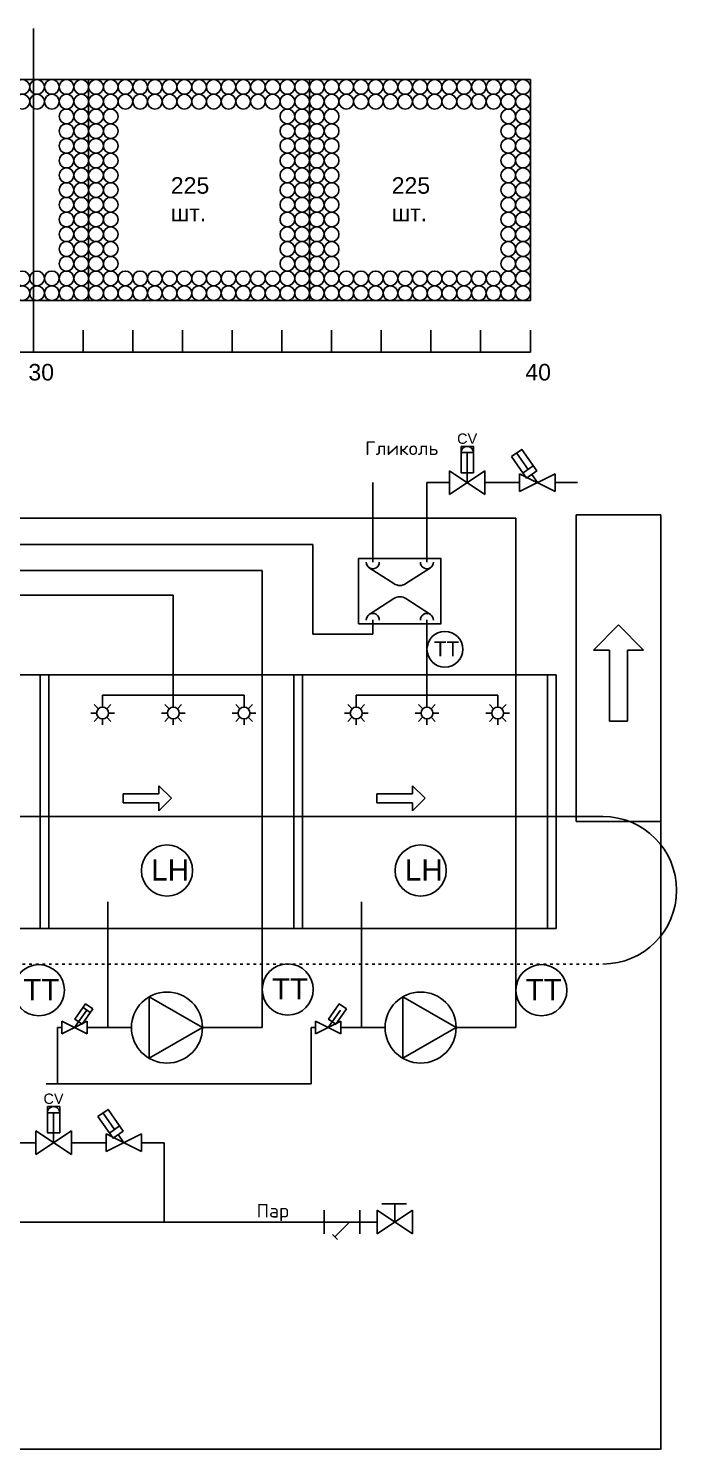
# Model space of a CAD drawing. Header units: millimetres. Extents: x -918 to 51042, y -35619 to 21649.
# Drawn here: x 9449 to 12399, y 1469 to 7932 of the extents above; entities that cross this region are included whole.
import ezdxf

# ---------------------------------------------------------------- set-up
doc = ezdxf.new("R2010")
doc.units = ezdxf.units.MM
doc.linetypes.add('ACAD_ISO03W100', pattern=[30, 12, -18])
for name, color, linetype in [('для лазера', 7, 'Continuous'), ('Железо', 7, 'Continuous'), ('Насосы', 7, 'Continuous')]:
    doc.layers.add(name, color=color, linetype=linetype)
doc.styles.add('ROMANS', font='ROMANS')
doc.styles.get("Standard").update_dxf_attribs({"font": 'arial.ttf'})
doc.dimstyles.new('ISO-25', dxfattribs={"dimtxt": 2.5, "dimasz": 2.5, "dimexe": 1.25, "dimexo": 0.625, "dimtad": 1, "dimtxsty": 'Standard', "dimcen": 2.5, "dimadec": 0, "dimazin": 0, "dimtfac": 1, "dimtmove": 0, "dimatfit": 3, "dimfxl": 1, "dimarcsym": 0})

# ---------------------------------------------------------------- blocks, each defined once
blk = doc.blocks.new('*D18')
at = {"layer": 'Defpoints', "color": 0, "transparency": 16777216}
for p in [(2131.3, 4325.6), (12326.7, 4325.6), (12326.7, 1470)]:
    blk.add_point(p, dxfattribs=at)
at = {"layer": 'для лазера', "color": 0, "lineweight": -2, "transparency": 16777216}
for p, q in [((2131.3, 4325), (2131.3, 1468.8)), ((12326.7, 4325), (12326.7, 1468.8)), ((2133.8, 1470), (12324.2, 1470))]:
    blk.add_line(p, q, dxfattribs=at)
at = {"layer": 'для лазера', "color": 0, "transparency": 16777216}
for points in [[(2133.8, 1470.5), (2133.8, 1469.6), (2131.3, 1470)], [(12324.2, 1470.5), (12324.2, 1469.6), (12326.7, 1470)]]:
    blk.add_solid(points, dxfattribs=at)
at = {"layer": 'для лазера', "color": 0, "transparency": 16777216, "insert": (7229, 1472.2), "char_height": 2.5, "attachment_point": 5}
blk.add_mtext('10195,45', dxfattribs=at)

msp = doc.modelspace()

# ---------------------------------------------------------------- linework, layer by layer
for p, q in [((11417.762, 6002.847), (11474.046, 6002.847)), ((11445.904, 6002.847), (11445.904, 5911.516)), ((11723.233, 5926.569), (11670.848, 6001.382)), ((11365.106, 5812.728), (11365.106, 5920.458)), ((11365.106, 5812.728), (11526.701, 5920.458)), ((11365.106, 5920.458), (11526.701, 5812.728)), ((11445.904, 5866.593), (11445.904, 5911.516)), ((11526.701, 5812.728), (11526.701, 5920.458)), ((11684.431, 5906.992), (11684.431, 5826.194)), ((11684.431, 5906.992), (11846.026, 5826.194)), ((11684.431, 5826.194), (11846.026, 5906.992)), ((11746.285, 5942.711), (11700.18, 5910.428)), ((11765.228, 5866.593), (11739.461, 5903.392)), ((11846.026, 5826.194), (11846.026, 5906.992)), ((9714.551, 3467.902), (9677.133, 3414.464)), ((9731.017, 3456.372), (9698.085, 3479.431)), ((10868.801, 3467.902), (10831.383, 3414.464)), ((9601.016, 3359.323), (9601.016, 3417.035)), ((9716.441, 3417.035), (9601.016, 3359.323)), ((9716.441, 3359.323), (9601.016, 3417.035)), ((9658.728, 3388.179), (9677.133, 3414.464)), ((9716.441, 3417.035), (9716.441, 3359.323)), ((10755.266, 3359.323), (10755.266, 3417.035)), ((10870.691, 3417.035), (10755.266, 3359.323)), ((10870.691, 3359.323), (10755.266, 3417.035)), ((10812.978, 3388.179), (10831.383, 3414.464)), ((10870.691, 3417.035), (10870.691, 3359.323)), ((9535.735, 3000.808), (9592.019, 3000.808)), ((9563.877, 3000.808), (9563.877, 2909.478)), ((9841.206, 2924.53), (9788.821, 2999.344)), ((9483.079, 2810.69), (9483.079, 2918.42)), ((9483.079, 2810.69), (9644.674, 2918.42)), ((9483.079, 2918.42), (9644.674, 2810.69)), ((9563.877, 2864.555), (9563.877, 2909.478)), ((9644.674, 2810.69), (9644.674, 2918.42)), ((9864.258, 2940.672), (9818.153, 2908.389)), ((9802.404, 2904.953), (9802.404, 2824.156)), ((9802.404, 2904.953), (9963.999, 2824.156)), ((9802.404, 2824.156), (9963.999, 2904.953)), ((9883.201, 2864.555), (9857.434, 2901.354)), ((9963.999, 2824.156), (9963.999, 2904.953)), ((11116.913, 2503.722), (11116.913, 2586.249)), ((10795.14, 2449.857), (10795.14, 2557.587)), ((10956.735, 2449.857), (10956.735, 2557.587)), ((11036.116, 2449.857), (11036.116, 2557.587)), ((11036.116, 2449.857), (11197.711, 2557.587)), ((11036.116, 2557.587), (11197.711, 2449.857)), ((11197.711, 2449.857), (11197.711, 2557.587))]:
    msp.add_line(p, q)
at = {"color": 4}
for p, q in [((9601.016, 3388.179), (9581.726, 3388.179)), ((9581.726, 3388.179), (9581.726, 3132.083)), ((9716.441, 3388.179), (9810.631, 3388.179)), ((10755.266, 3388.179), (10735.976, 3388.179)), ((10735.976, 3388.179), (10735.976, 3132.083)), ((10870.691, 3388.179), (10964.881, 3388.179)), ((9530.012, 3132.083), (10735.976, 3132.083))]:
    msp.add_line(p, q, dxfattribs=at)
at = {"color": 1}
for p, q in [((9380.902, 2864.555), (9483.079, 2864.555)), ((9644.674, 2864.555), (9802.404, 2864.555)), ((9963.999, 2864.555), (10066.419, 2864.555)), ((10066.419, 2503.722), (10066.419, 2864.555)), ((7757.919, 2503.722), (10795.14, 2503.722)), ((10956.735, 2503.722), (11036.116, 2503.722))]:
    msp.add_line(p, q, dxfattribs=at)
for points in [[(11417.762, 6031.14), (11474.046, 6031.14), (11474.046, 5911.516), (11417.762, 5911.516)], [(11647.795, 5985.241), (11693.9, 6017.524), (11762.514, 5919.534), (11716.409, 5887.251)], [(9742.609, 3472.927), (9709.677, 3495.986), (9660.667, 3425.993), (9693.599, 3402.934)], [(10241.392, 3388.179), (9998.999, 3528.124), (9998.999, 3248.233)], [(10896.859, 3472.927), (10863.927, 3495.986), (10814.917, 3425.993), (10847.849, 3402.934)], [(11395.642, 3388.179), (11153.249, 3528.124), (11153.249, 3248.233)], [(9535.735, 3029.102), (9592.019, 3029.102), (9592.019, 2909.478), (9535.735, 2909.478)], [(9765.768, 2983.202), (9811.873, 3015.485), (9880.487, 2917.495), (9834.382, 2885.212)]]:
    msp.add_lwpolyline(points, close=True)
for centre, radius in [((11344.357, 5108.472), 81.429), ((10079.797, 4102.244), 116.327), ((11234.047, 4102.244), 116.327), ((9497.228, 3557.862), 116.327), ((10629.294, 3561.235), 116.327), ((11783.544, 3557.862), 116.327)]:
    msp.add_circle(centre, radius)
for centre in [(11445.904, 6002.998), (9563.877, 3000.959)]:
    msp.add_arc(centre, 28.142, 359.6914086, 180.3085914)
at = {"layer": 'для лазера'}
for p, q in [((9472.005, 6560.068), (9472.005, 7932.231)), ((8718.255, 7699.627), (9723.255, 7699.627)), ((9723.255, 7699.627), (9723.255, 6699.627)), ((9723.255, 7699.627), (10728.255, 7699.627)), ((9723.255, 6694.627), (9723.255, 7699.627)), ((10728.255, 7699.627), (10728.255, 6699.627)), ((10728.255, 7699.627), (11733.255, 7699.627)), ((10728.255, 6694.627), (10728.255, 7699.627)), ((11733.255, 7699.627), (11733.255, 6699.627)), ((9723.255, 6694.627), (8718.255, 6694.627)), ((9723.255, 6699.627), (9723.255, 6694.627)), ((10728.255, 6694.627), (9723.255, 6694.627)), ((10728.255, 6699.627), (10728.255, 6694.627)), ((11733.255, 6694.627), (10728.255, 6694.627)), ((11733.255, 6699.627), (11733.255, 6694.627)), ((9472.005, 6460.068), (9472.005, 6560.068)), ((9698.13, 6460.068), (9698.13, 6560.068)), ((9924.255, 6460.068), (9924.255, 6560.068)), ((10150.38, 6460.068), (10150.38, 6560.068)), ((10376.505, 6460.068), (10376.505, 6560.068)), ((10602.63, 6460.068), (10602.63, 6560.068)), ((10828.755, 6460.068), (10828.755, 6560.068)), ((11054.88, 6460.068), (11054.88, 6560.068)), ((11281.005, 6460.068), (11281.005, 6560.068)), ((11507.13, 6460.068), (11507.13, 6560.068)), ((11733.255, 6460.068), (11733.255, 6560.068)), ((9245.88, 6460.068), (9472.005, 6460.068)), ((9472.005, 6460.068), (9698.13, 6460.068)), ((9698.13, 6460.068), (9924.255, 6460.068)), ((9924.255, 6460.068), (10150.38, 6460.068)), ((10150.38, 6460.068), (10376.505, 6460.068)), ((10376.505, 6460.068), (10602.63, 6460.068)), ((10602.63, 6460.068), (10828.755, 6460.068)), ((10828.755, 6460.068), (11054.88, 6460.068)), ((11054.88, 6460.068), (11281.005, 6460.068)), ((11281.005, 6460.068), (11507.13, 6460.068)), ((11507.13, 6460.068), (11733.255, 6460.068)), ((11667.218, 5705.404), (3183.179, 5705.404)), ((11667.218, 3388.179), (11667.218, 5705.404)), ((11941.999, 4325.608), (11941.999, 5719.699)), ((11941.999, 5719.699), (12326.749, 5719.699)), ((12326.749, 5719.699), (12326.749, 4325.608)), ((10743.073, 5585.037), (3587.468, 5585.037)), ((10743.073, 5176.829), (10743.073, 5585.037)), ((10512.968, 5466.203), (4337.429, 5466.203)), ((10512.968, 3388.179), (10512.968, 5466.203)), ((4741.718, 5354.382), (10108.679, 5354.382)), ((10108.679, 5354.382), (10108.679, 4899.35)), ((11016.286, 5176.829), (11016.286, 5242.035)), ((11262.929, 5242.035), (11262.929, 4899.35)), ((11016.286, 5176.829), (10743.073, 5176.829)), ((12134.374, 5219.396), (12020.109, 5105.131)), ((12248.639, 5105.131), (12134.374, 5219.396)), ((12093.975, 5105.131), (12020.109, 5105.131)), ((12093.975, 5105.131), (12093.975, 4781.941)), ((12248.639, 5105.131), (12174.773, 5105.131)), ((12174.773, 5105.131), (12174.773, 4781.941)), ((8387.424, 4992.344), (9541.674, 4992.344)), ((9503.199, 4992.344), (9503.199, 3838.094)), ((9541.674, 4992.344), (9541.674, 3838.094)), ((9541.674, 4992.344), (10695.924, 4992.344)), ((10657.449, 4992.344), (10657.449, 3838.094)), ((10695.924, 4992.344), (10695.924, 3838.094)), ((10695.924, 4992.344), (11850.174, 4992.344)), ((11811.699, 4992.344), (11811.699, 3838.094)), ((11850.174, 4992.344), (11850.174, 3838.094)), ((9786.736, 4899.35), (10430.621, 4899.35)), ((10940.986, 4899.35), (11584.871, 4899.35)), ((12174.773, 4781.941), (12093.975, 4781.941)), ((10099.747, 4430.772), (10042.615, 4487.904)), ((10042.615, 4450.971), (10042.615, 4487.904)), ((11253.997, 4430.772), (11196.865, 4487.904)), ((11196.865, 4450.971), (11196.865, 4487.904)), ((10042.615, 4450.971), (9881.02, 4450.971)), ((9881.02, 4410.572), (9881.02, 4450.971)), ((10042.615, 4410.572), (9881.02, 4410.572)), ((10042.615, 4373.639), (10099.747, 4430.772)), ((10042.615, 4373.639), (10042.615, 4410.572)), ((11196.865, 4450.971), (11035.27, 4450.971)), ((11035.27, 4410.572), (11035.27, 4450.971)), ((11196.865, 4410.572), (11035.27, 4410.572)), ((11196.865, 4373.639), (11253.997, 4430.772)), ((11196.865, 4373.639), (11196.865, 4410.572)), ((2403.031, 4347.94), (12063.317, 4347.94)), ((12326.749, 4325.608), (11941.999, 4325.608)), ((9810.631, 3388.179), (9810.631, 3960.094)), ((10964.881, 3388.179), (10964.881, 3960.094)), ((9541.674, 3838.094), (8387.424, 3838.094)), ((10695.924, 3838.094), (9541.674, 3838.094)), ((11850.174, 3838.094), (10695.924, 3838.094)), ((9918.202, 3388.179), (9810.631, 3388.179)), ((10241.392, 3388.179), (10512.968, 3388.179)), ((11072.452, 3388.179), (10964.881, 3388.179)), ((11395.642, 3388.179), (11667.218, 3388.179)), ((11057.594, 2586.249), (11169.94, 2586.249)), ((10795.14, 2503.722), (10956.735, 2503.722)), ((10910.117, 2503.722), (10843.283, 2436.889)), ((10832.762, 2447.41), (10855.204, 2424.967))]:
    msp.add_line(p, q, dxfattribs=at)
at = {"layer": 'для лазера', "color": 3}
for p, q in [((11016.286, 5866.593), (11016.286, 5504.453)), ((11262.929, 5866.593), (11365.106, 5866.593)), ((11262.929, 5504.453), (11262.929, 5866.593)), ((11526.701, 5866.593), (11684.431, 5866.593)), ((11846.026, 5866.593), (11948.446, 5866.593))]:
    msp.add_line(p, q, dxfattribs=at)
at = {"layer": 'для лазера', "color": 252, "linetype": 'ACAD_ISO03W100', "true_color": 0x939598}
msp.add_line((2403.031, 3677.028), (12063.317, 3677.028), dxfattribs=at)
at = {"layer": 'для лазера'}
for centre in [(9421.755, 7666.127), (9488.755, 7666.127), (9555.755, 7666.127), (9622.755, 7666.127), (9689.755, 7666.127), (9756.755, 7666.127), (9823.755, 7666.127), (9890.755, 7666.127), (9957.755, 7666.127), (10024.755, 7666.127), (10091.755, 7666.127), (10158.755, 7666.127), (10225.755, 7666.127), (10292.755, 7666.127), (10359.755, 7666.127), (10426.755, 7666.127), (10493.755, 7666.127), (10560.755, 7666.127), (10627.755, 7666.127), (10694.755, 7666.127), (10761.755, 7666.127), (10828.755, 7666.127), (10895.755, 7666.127), (10962.755, 7666.127), (11029.755, 7666.127), (11096.755, 7666.127), (11163.755, 7666.127), (11230.755, 7666.127), (11297.755, 7666.127), (11364.755, 7666.127), (11431.755, 7666.127), (11498.755, 7666.127), (11565.755, 7666.127), (11632.755, 7666.127), (11699.755, 7666.127), (9421.755, 7599.127), (9488.755, 7599.127), (9555.755, 7599.127), (9622.755, 7599.127), (9689.755, 7599.127), (9756.755, 7599.127), (9823.755, 7599.127), (9890.755, 7599.127), (9957.755, 7599.127), (10024.755, 7599.127), (10091.755, 7599.127), (10158.755, 7599.127), (10225.755, 7599.127), (10292.755, 7599.127), (10359.755, 7599.127), (10426.755, 7599.127), (10493.755, 7599.127), (10560.755, 7599.127), (10627.755, 7599.127), (10694.755, 7599.127), (10761.755, 7599.127), (10828.755, 7599.127), (10895.755, 7599.127), (10962.755, 7599.127), (11029.755, 7599.127), (11096.755, 7599.127), (11163.755, 7599.127), (11230.755, 7599.127), (11297.755, 7599.127), (11364.755, 7599.127), (11431.755, 7599.127), (11498.755, 7599.127), (11565.755, 7599.127), (11632.755, 7599.127), (11699.755, 7599.127), (9622.755, 7532.127), (9689.755, 7532.127), (9756.755, 7532.127), (9823.755, 7532.127), (10627.755, 7532.127), (10694.755, 7532.127), (10761.755, 7532.127), (10828.755, 7532.127), (11632.755, 7532.127), (11699.755, 7532.127), (9622.755, 7465.127), (9689.755, 7465.127), (9756.755, 7465.127), (9823.755, 7465.127), (10627.755, 7465.127), (10694.755, 7465.127), (10761.755, 7465.127), (10828.755, 7465.127), (11632.755, 7465.127), (11699.755, 7465.127), (9622.755, 7398.127), (9689.755, 7398.127), (9756.755, 7398.127), (9823.755, 7398.127), (10627.755, 7398.127), (10694.755, 7398.127), (10761.755, 7398.127), (10828.755, 7398.127), (11632.755, 7398.127), (11699.755, 7398.127), (9622.755, 7331.127), (9689.755, 7331.127), (9756.755, 7331.127), (9823.755, 7331.127), (10627.755, 7331.127), (10694.755, 7331.127), (10761.755, 7331.127), (10828.755, 7331.127), (11632.755, 7331.127), (11699.755, 7331.127), (9622.755, 7264.127), (9689.755, 7264.127), (9756.755, 7264.127), (9823.755, 7264.127), (10627.755, 7264.127), (10694.755, 7264.127), (10761.755, 7264.127), (10828.755, 7264.127), (11632.755, 7264.127), (11699.755, 7264.127), (9622.755, 7197.127), (9689.755, 7197.127), (9756.755, 7197.127), (9823.755, 7197.127), (10627.755, 7197.127), (10694.755, 7197.127), (10761.755, 7197.127), (10828.755, 7197.127), (11632.755, 7197.127), (11699.755, 7197.127), (9622.755, 7130.127), (9689.755, 7130.127), (9756.755, 7130.127), (9823.755, 7130.127), (10627.755, 7130.127), (10694.755, 7130.127), (10761.755, 7130.127), (10828.755, 7130.127), (11632.755, 7130.127), (11699.755, 7130.127), (9622.755, 7063.127), (9689.755, 7063.127), (9756.755, 7063.127), (9823.755, 7063.127), (10627.755, 7063.127), (10694.755, 7063.127), (10761.755, 7063.127), (10828.755, 7063.127), (11632.755, 7063.127), (11699.755, 7063.127), (9622.755, 6996.127), (9689.755, 6996.127), (9756.755, 6996.127), (9823.755, 6996.127), (10627.755, 6996.127), (10694.755, 6996.127), (10761.755, 6996.127), (10828.755, 6996.127), (11632.755, 6996.127), (11699.755, 6996.127), (9622.755, 6929.127), (9689.755, 6929.127), (9756.755, 6929.127), (9823.755, 6929.127), (10627.755, 6929.127), (10694.755, 6929.127), (10761.755, 6929.127), (10828.755, 6929.127), (11632.755, 6929.127), (11699.755, 6929.127), (9622.755, 6862.127), (9689.755, 6862.127), (9756.755, 6862.127), (9823.755, 6862.127), (10627.755, 6862.127), (10694.755, 6862.127), (10761.755, 6862.127), (10828.755, 6862.127), (11632.755, 6862.127), (11699.755, 6862.127), (9421.755, 6795.127), (9488.755, 6795.127), (9555.755, 6795.127), (9622.755, 6795.127), (9689.755, 6795.127), (9756.755, 6795.127), (9823.755, 6795.127), (9890.755, 6795.127), (9957.755, 6795.127), (10024.755, 6795.127), (10091.755, 6795.127), (10158.755, 6795.127), (10225.755, 6795.127), (10292.755, 6795.127), (10359.755, 6795.127), (10426.755, 6795.127), (10493.755, 6795.127), (10560.755, 6795.127), (10627.755, 6795.127), (10694.755, 6795.127), (10761.755, 6795.127), (10828.755, 6795.127), (10895.755, 6795.127), (10962.755, 6795.127), (11029.755, 6795.127), (11096.755, 6795.127), (11163.755, 6795.127), (11230.755, 6795.127), (11297.755, 6795.127), (11364.755, 6795.127), (11431.755, 6795.127), (11498.755, 6795.127), (11565.755, 6795.127), (11632.755, 6795.127), (11699.755, 6795.127), (9421.755, 6728.127), (9488.755, 6728.127), (9555.755, 6728.127), (9622.755, 6728.127), (9689.755, 6728.127), (9756.755, 6728.127), (9823.755, 6728.127), (9890.755, 6728.127), (9957.755, 6728.127), (10024.755, 6728.127), (10091.755, 6728.127), (10158.755, 6728.127), (10225.755, 6728.127), (10292.755, 6728.127), (10359.755, 6728.127), (10426.755, 6728.127), (10493.755, 6728.127), (10560.755, 6728.127), (10627.755, 6728.127), (10694.755, 6728.127), (10761.755, 6728.127), (10828.755, 6728.127), (10895.755, 6728.127), (10962.755, 6728.127), (11029.755, 6728.127), (11096.755, 6728.127), (11163.755, 6728.127), (11230.755, 6728.127), (11297.755, 6728.127), (11364.755, 6728.127), (11431.755, 6728.127), (11498.755, 6728.127), (11565.755, 6728.127), (11632.755, 6728.127), (11699.755, 6728.127)]:
    msp.add_circle(centre, 33.5, dxfattribs=at)
msp.add_arc((12063.317, 4012.484), 335.456, 270, 90, dxfattribs=at)
at = {"layer": 'Железо'}
for p, q in [((10951.919, 5521.709), (10951.919, 5224.779)), ((11327.295, 5521.709), (10951.919, 5521.709)), ((11326.733, 5521.709), (11326.733, 5224.779)), ((11326.733, 5521.709), (11326.733, 5224.779)), ((11112.048, 5407.553), (11000.243, 5479.537)), ((11167.167, 5407.553), (11278.971, 5479.537)), ((11112.048, 5338.935), (11000.243, 5266.951)), ((11167.167, 5338.935), (11278.971, 5266.951)), ((11327.295, 5224.779), (10951.919, 5224.779)), ((9767.776, 4837.681), (9748.816, 4856.809)), ((9786.736, 4899.35), (9786.736, 4872.418)), ((9786.736, 4872.418), (9786.736, 4845.485)), ((9805.719, 4837.658), (9824.703, 4856.762)), ((10089.719, 4837.681), (10070.759, 4856.809)), ((10108.679, 4899.35), (10108.679, 4872.418)), ((10108.679, 4872.418), (10108.679, 4845.485)), ((10127.662, 4837.658), (10146.646, 4856.762)), ((10411.662, 4837.681), (10392.702, 4856.809)), ((10430.621, 4899.35), (10430.621, 4872.418)), ((10430.621, 4872.418), (10430.621, 4845.485)), ((10449.605, 4837.658), (10468.588, 4856.762)), ((10922.026, 4837.681), (10903.066, 4856.809)), ((10940.986, 4899.35), (10940.986, 4872.418)), ((10940.986, 4872.418), (10940.986, 4845.485)), ((10959.969, 4837.658), (10978.953, 4856.762)), ((11243.969, 4837.681), (11225.009, 4856.809)), ((11262.929, 4899.35), (11262.929, 4872.418)), ((11262.929, 4872.418), (11262.929, 4845.485)), ((11281.912, 4837.658), (11300.896, 4856.762)), ((11565.912, 4837.681), (11546.952, 4856.809)), ((11584.871, 4899.35), (11584.871, 4872.418)), ((11584.871, 4872.418), (11584.871, 4845.485)), ((11603.855, 4837.658), (11622.838, 4856.762)), ((9759.803, 4818.553), (9732.871, 4818.553)), ((9767.046, 4800.177), (9748.638, 4780.475)), ((9786.736, 4791.62), (9786.736, 4764.688)), ((9824.656, 4780.297), (9805.696, 4799.425)), ((9840.601, 4818.553), (9813.668, 4818.553)), ((10081.746, 4818.553), (10054.814, 4818.553)), ((10088.989, 4800.177), (10070.58, 4780.475)), ((10108.679, 4791.62), (10108.679, 4764.688)), ((10146.598, 4780.297), (10127.638, 4799.425)), ((10162.544, 4818.553), (10135.611, 4818.553)), ((10403.689, 4818.553), (10376.756, 4818.553)), ((10410.931, 4800.177), (10392.523, 4780.475)), ((10430.621, 4791.62), (10430.621, 4764.688)), ((10468.541, 4780.297), (10449.581, 4799.425)), ((10484.486, 4818.553), (10457.554, 4818.553)), ((10914.053, 4818.553), (10887.121, 4818.553)), ((10921.296, 4800.177), (10902.888, 4780.475)), ((10940.986, 4791.62), (10940.986, 4764.688)), ((10978.906, 4780.297), (10959.946, 4799.425)), ((10994.851, 4818.553), (10967.918, 4818.553)), ((11235.996, 4818.553), (11209.064, 4818.553)), ((11243.239, 4800.177), (11224.83, 4780.475)), ((11262.929, 4791.62), (11262.929, 4764.688)), ((11300.848, 4780.297), (11281.888, 4799.425)), ((11316.794, 4818.553), (11289.861, 4818.553)), ((11557.939, 4818.553), (11531.006, 4818.553)), ((11565.181, 4800.177), (11546.773, 4780.475)), ((11584.871, 4791.62), (11584.871, 4764.688)), ((11622.791, 4780.297), (11603.831, 4799.425)), ((11638.736, 4818.553), (11611.804, 4818.553))]:
    msp.add_line(p, q, dxfattribs=at)
for centre in [(9786.736, 4818.553), (10108.679, 4818.553), (10430.621, 4818.553), (10940.986, 4818.553), (11262.929, 4818.553), (11584.871, 4818.553)]:
    msp.add_circle(centre, 26.933, dxfattribs=at)
for centre, radius, start, end in [((11016.286, 5504.453), 29.634, 178.685175, 1.314825), ((11262.929, 5504.453), 29.634, 178.685175, 1.314825), ((11139.607, 5446.136), 47.415, 234.4623222, 305.5376778), ((11139.607, 5300.352), 47.415, 54.4623222, 125.5376778), ((11016.286, 5242.035), 29.634, 358.685175, 181.314825), ((11262.929, 5242.035), 29.634, 358.685175, 181.314825)]:
    msp.add_arc(centre, radius, start, end, dxfattribs=at)
at = {"layer": 'Насосы'}
for centre in [(10079.797, 3388.179), (11234.047, 3388.179)]:
    msp.add_circle(centre, 161.595, dxfattribs=at)

# ---------------------------------------------------------------- texts
at = {"color": 252, "true_color": 0x939598, "char_height": 47.1319, "attachment_point": 3}
for insert in [(11491.431, 6090.155), (9609.404, 3088.116)]:
    msp.add_mtext_dynamic_manual_height_columns('СV', width=12.60617, gutter_width=12.5, heights=[0], dxfattribs=dict(at, insert=insert))
at = {"attachment_point": 1}
for s, insert, char_height in [('ТТ', (11294.447, 5144.091), 67.3312), ('LH', (10008.496, 4153.128), 96.1875), ('LH', (11162.746, 4153.128), 96.1875), ('ТТ', (9425.927, 3608.747), 96.1875), ('ТТ', (10557.993, 3612.12), 96.1875), ('ТТ', (11712.243, 3608.747), 96.1875)]:
    msp.add_mtext_dynamic_manual_height_columns(s, width=12.60617, gutter_width=12.5, heights=[0], dxfattribs=dict(at, insert=insert, char_height=char_height))
at = {"layer": 'для лазера', "char_height": 75, "attachment_point": 1}
for s, insert in [('225 шт.', (10097.435, 7255.565)), ('225 шт.', (11102.435, 7255.565)), ('30', (9449.353, 6406.256)), ('40', (11710.603, 6406.256))]:
    msp.add_mtext_dynamic_manual_height_columns(s, width=205.806, gutter_width=12.5, heights=[0], dxfattribs=dict(at, insert=insert))
at = {"layer": 'Железо', "color": 0, "char_height": 61.56, "width": 1513.37039, "attachment_point": 3, "style": 'ROMANS'}
for s, insert in [('Гликоль', (11314.933, 6053.65)), ('Пар', (10634.334, 2585.802))]:
    msp.add_mtext(s, dxfattribs=dict(at, insert=insert))

# ---------------------------------------------------------------- dimensions: what is measured, and where the dimension line sits
at = {"layer": 'для лазера'}
dim = msp.add_linear_dim(base=(12326.749, 1470.047), p1=(2131.299, 4325.608), p2=(12326.749, 4325.608), dimstyle='ISO-25', dxfattribs=at)
dim.commit()
dim.dimension.update_dxf_attribs({"geometry": '*D18', "text_midpoint": (7229.024, 1472.175)})

doc.saveas('drawing.dxf')
